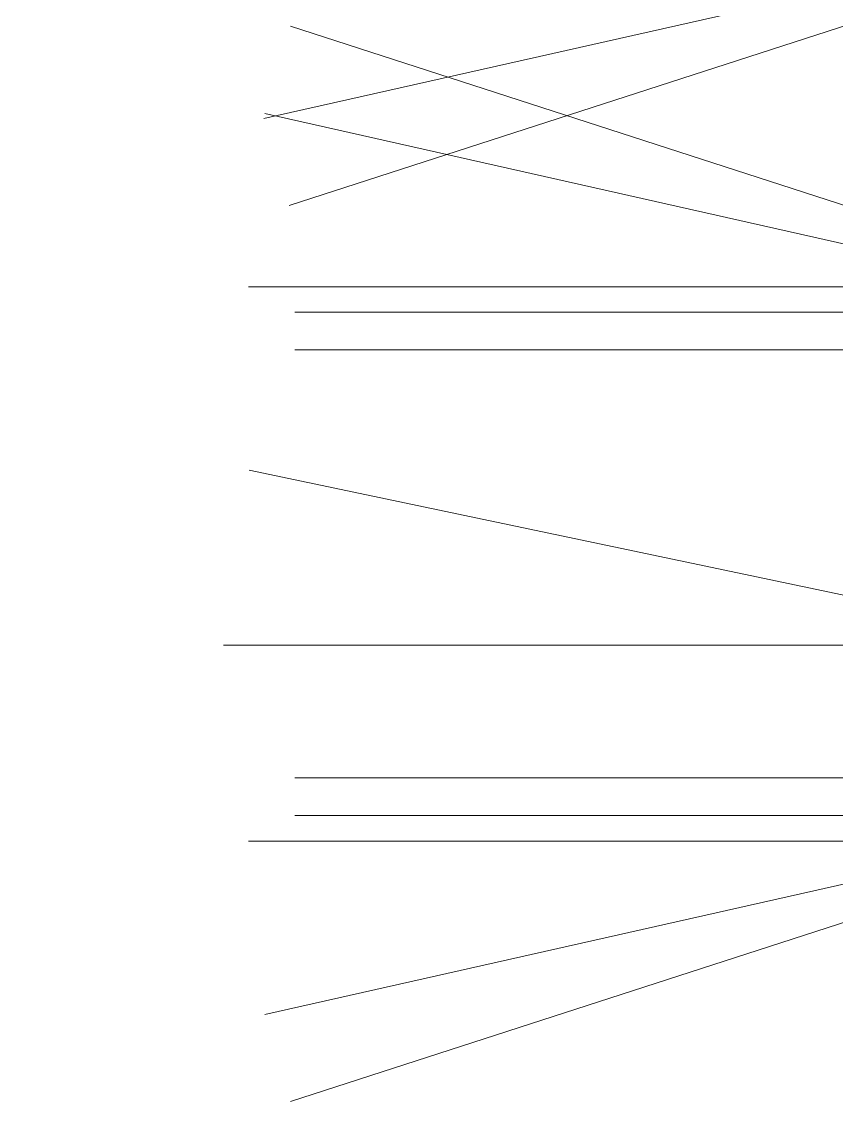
# Model space of a CAD drawing. Header units: metres. Extents: x -2 to 690, y -116 to 73.
# Drawn here: x 180.645 to 181.328, y 32.05 to 32.975 of the extents above; entities that cross this region are included whole.
import ezdxf

# ---------------------------------------------------------------- set-up
doc = ezdxf.new("R2010")
doc.units = ezdxf.units.M
doc.header["$LTSCALE"] = 5
doc.header["$MEASUREMENT"] = 0
doc.layers.get('0').update_dxf_attribs({"color": 30})
doc.layers.add('A-ANNO-TEXT', color=3, linetype='Continuous', lineweight=18)
doc.styles.add('E-ROMANS', font='romans.shx', dxfattribs={"width": 0.8})
doc.dimstyles.new('E-0100_TICK_12', dxfattribs={"dimscale": 0.001, "dimtxt": 120, "dimasz": 120, "dimexe": 60, "dimexo": 40, "dimgap": 60, "dimtad": 0, "dimzin": 0, "dimdsep": 46, "dimtxsty": 'E-ROMANS', "dimblk": 'OBLIQUE', "dimcen": 60, "dimclrd": 256, "dimclre": 256, "dimclrt": 256, "dimadec": 0, "dimazin": 0, "dimtfac": 1, "dimtmove": 1, "dimatfit": 3, "dimldrblk": 'OPEN90', "dimfxl": 1, "dimtfill": 1, "dimtolj": 1, "dimtzin": 0, "dimlwd": -1, "dimarcsym": 0})

# ---------------------------------------------------------------- blocks, each defined once
blk = doc.blocks.new('_Oblique')
at = {"color": 0, "linetype": 'ByBlock', "lineweight": -2}
blk.add_line((-0.5, -0.5), (0.5, 0.5), dxfattribs=at)

msp = doc.modelspace()

# ---------------------------------------------------------------- leaders
at = {"layer": 'A-ANNO-TEXT', "annotation_type": 0, "has_hookline": 1}
for points, override, hookline_direction in [([(181.81998, 33.12906), (181.79516, 33.12103), (181.73794, 33.12103)], {"dimasz": 0.05, "dimtad": 0, "dimldrblk": 'Open90'}, 1), ([(181.8227, 33.11369), (181.79516, 33.10749), (181.73794, 33.10749)], {"dimasz": 0.05, "dimtad": 0, "dimldrblk": 'Open90'}, 1), ([(180.25305, 33.05039), (180.25305, 33.01753), (180.31362, 33.01748)], {"dimasz": 0.02, "dimgap": 0.8, "dimtad": 0, "dimldrblk": 'Open90'}, 0), ([(181.82079, 32.66327), (181.79597, 32.67131), (181.73875, 32.67131)], {"dimasz": 0.05, "dimtad": 0, "dimldrblk": 'Open90'}, 1), ([(181.82351, 32.67864), (181.79597, 32.68484), (181.73875, 32.68484)], {"dimasz": 0.05, "dimtad": 0, "dimldrblk": 'Open90'}, 1), ([(181.83443, 32.75305), (181.7849, 32.75305), (181.73875, 32.75305)], {"dimasz": 0.05, "dimtad": 0, "dimldrblk": 'Open90'}, 1), ([(181.87314, 32.73165), (181.7849, 32.73165), (181.73875, 32.73165)], {"dimasz": 0.05, "dimtad": 0, "dimldrblk": 'Open90'}, 1), ([(181.87314, 32.69998), (181.7849, 32.69998), (181.73875, 32.69998)], {"dimasz": 0.05, "dimtad": 0, "dimldrblk": 'Open90'}, 1), ([(181.81336, 32.39317), (181.77197, 32.40189), (181.73875, 32.40189)], {"dimasz": 0.05, "dimtad": 0, "dimldrblk": 'Open90'}, 1), ([(181.81336, 32.4525), (181.75118, 32.4525), (181.73875, 32.4525)], {"dimasz": 0.05, "dimtad": 0, "dimldrblk": 'Open90'}, 1), ([(181.82079, 32.37809), (181.79597, 32.37005), (181.73875, 32.37005)], {"dimasz": 0.05, "dimtad": 0, "dimldrblk": 'Open90'}, 1), ([(181.82351, 32.36272), (181.79597, 32.35652), (181.73875, 32.35652)], {"dimasz": 0.05, "dimtad": 0, "dimldrblk": 'Open90'}, 1), ([(181.87314, 32.34138), (181.7849, 32.34138), (181.73875, 32.34138)], {"dimasz": 0.05, "dimtad": 0, "dimldrblk": 'Open90'}, 1), ([(181.87314, 32.30971), (181.7849, 32.30971), (181.73875, 32.30971)], {"dimasz": 0.05, "dimtad": 0, "dimldrblk": 'Open90'}, 1), ([(181.83443, 32.28831), (181.7849, 32.28831), (181.73875, 32.28831)], {"dimasz": 0.05, "dimtad": 0, "dimldrblk": 'Open90'}, 1)]:
    msp.add_leader(points, dimstyle='E-0100_TICK_12', override=override, dxfattribs=dict(at, hookline_direction=hookline_direction))

doc.saveas('drawing.dxf')
